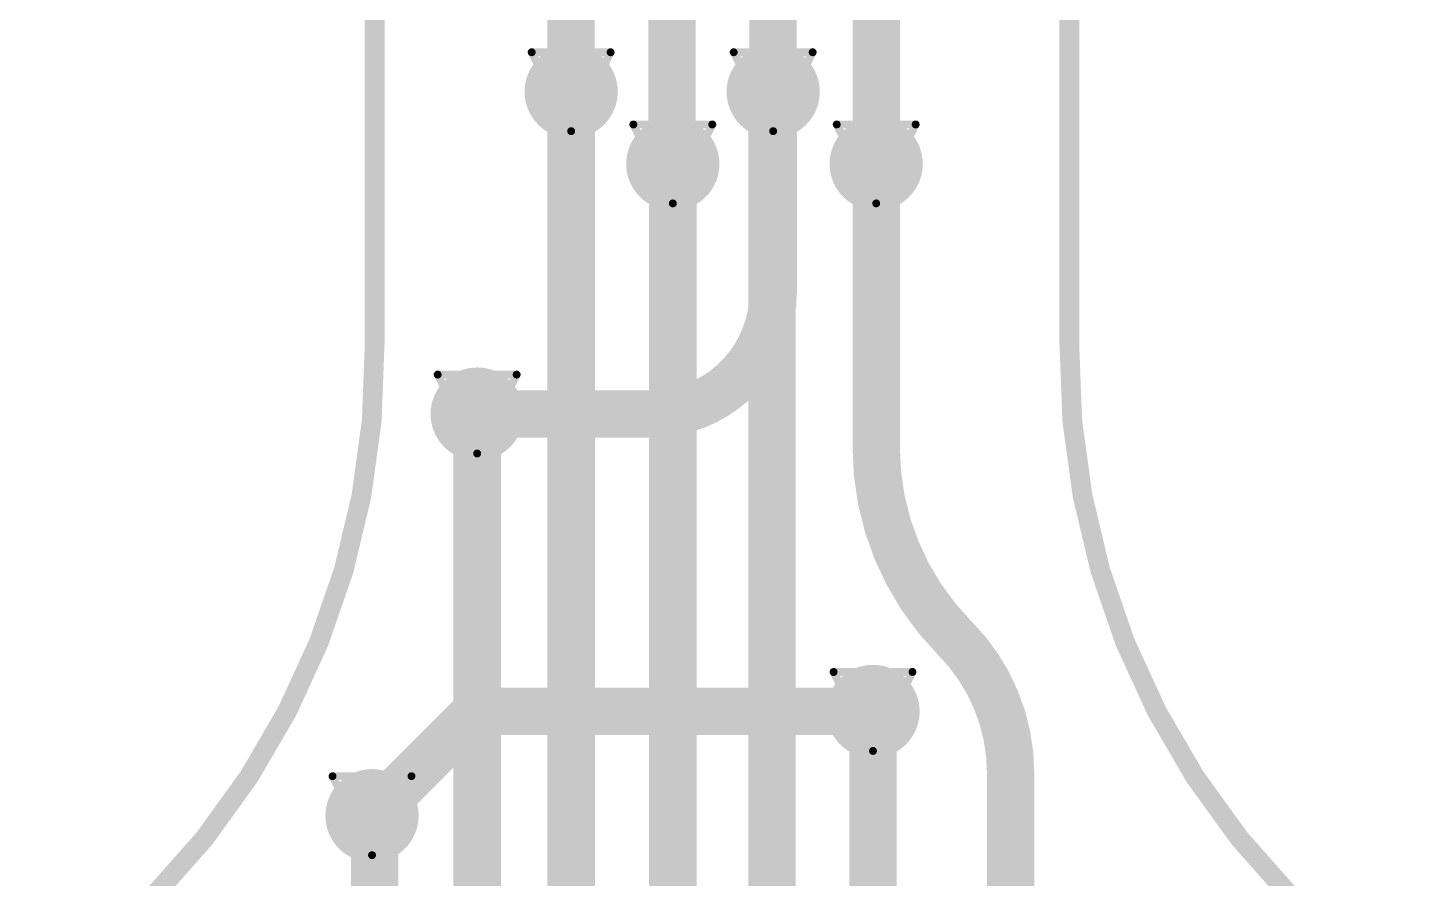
# Model space of a CAD drawing. Header units: inches. Extents: x -3.9 to 9.5, y -7 to 2.6.
# Drawn here: x -1.9703 to -1.6185, y -4.2323 to -4.0168 of the extents above; entities that cross this region are included whole.
import ezdxf

# ---------------------------------------------------------------- set-up
doc = ezdxf.new("R2010")
doc.units = ezdxf.units.IN
doc.header["$MEASUREMENT"] = 0
for name, color, linetype in [('Board Outline', 216, 'Continuous'), ('Bottom Layer', 5, 'Continuous'), ('Drill Drawing', 1, 'Continuous'), ('Top Layer', 1, 'Continuous'), ('Via Holes', 16, 'Continuous')]:
    doc.layers.add(name, color=color, linetype=linetype)

msp = doc.modelspace()

# ---------------------------------------------------------------- hatches: boundary and pattern name
at = {"layer": 'Bottom Layer'}
h = msp.add_hatch(color=5, dxfattribs=at)
edge = h.paths.add_edge_path()
edge.add_arc((-1.83259, -4.033), 0.01181, 0, 360)
h = msp.add_hatch(color=5, dxfattribs=at)
edge = h.paths.add_edge_path()
edge.add_arc((-1.78141, -4.033), 0.01181, 0, 360)
h = msp.add_hatch(color=5, dxfattribs=at)
edge = h.paths.add_edge_path()
edge.add_arc((-1.80683, -4.05129), 0.01181, 0, 360)
h = msp.add_hatch(color=5, dxfattribs=at)
edge = h.paths.add_edge_path()
edge.add_arc((-1.75531, -4.05129), 0.01181, 0, 360)
h = msp.add_hatch(color=5, dxfattribs=at)
edge = h.paths.add_edge_path()
edge.add_arc((-1.8564, -4.11466), 0.01181, 0, 360)
h = msp.add_hatch(color=5, dxfattribs=at)
edge = h.paths.add_edge_path()
edge.add_arc((-1.75611, -4.19), 0.01181, 0, 360)
h = msp.add_hatch(color=5, dxfattribs=at)
edge = h.paths.add_edge_path()
edge.add_arc((-1.88304, -4.21641), 0.01181, 0, 360)
at = {"layer": 'Top Layer'}
h = msp.add_hatch(color=1, dxfattribs=at)
edge = h.paths.add_edge_path()
edge.add_arc((-1.83259, -4.033), 0.01181, 0, 360)
h = msp.add_hatch(color=1, dxfattribs=at)
edge = h.paths.add_edge_path()
edge.add_arc((-1.78141, -4.033), 0.01181, 0, 360)
h = msp.add_hatch(color=1, dxfattribs=at)
edge = h.paths.add_edge_path()
edge.add_arc((-1.80683, -4.05129), 0.01181, 0, 360)
h = msp.add_hatch(color=1, dxfattribs=at)
edge = h.paths.add_edge_path()
edge.add_arc((-1.75531, -4.05129), 0.01181, 0, 360)
h = msp.add_hatch(color=1, dxfattribs=at)
edge = h.paths.add_edge_path()
edge.add_arc((-1.8564, -4.11466), 0.01181, 0, 360)
h = msp.add_hatch(color=1, dxfattribs=at)
edge = h.paths.add_edge_path()
edge.add_arc((-1.75611, -4.19), 0.01181, 0, 360)
h = msp.add_hatch(color=1, dxfattribs=at)
edge = h.paths.add_edge_path()
edge.add_arc((-1.88304, -4.21641), 0.01181, 0, 360)
at = {"layer": 'Via Holes'}
h = msp.add_hatch(color=7, dxfattribs=at)
edge = h.paths.add_edge_path()
edge.add_arc((-1.83259, -4.033), 0.00591, 0, 360)
h = msp.add_hatch(color=7, dxfattribs=at)
edge = h.paths.add_edge_path()
edge.add_arc((-1.78141, -4.033), 0.00591, 0, 360)
h = msp.add_hatch(color=7, dxfattribs=at)
edge = h.paths.add_edge_path()
edge.add_arc((-1.80683, -4.05129), 0.00591, 0, 360)
h = msp.add_hatch(color=7, dxfattribs=at)
edge = h.paths.add_edge_path()
edge.add_arc((-1.75531, -4.05129), 0.00591, 0, 360)
h = msp.add_hatch(color=7, dxfattribs=at)
edge = h.paths.add_edge_path()
edge.add_arc((-1.8564, -4.11466), 0.00591, 0, 360)
h = msp.add_hatch(color=7, dxfattribs=at)
edge = h.paths.add_edge_path()
edge.add_arc((-1.75611, -4.19), 0.00591, 0, 360)
h = msp.add_hatch(color=7, dxfattribs=at)
edge = h.paths.add_edge_path()
edge.add_arc((-1.88304, -4.21641), 0.00591, 0, 360)

# ---------------------------------------------------------------- linework, layer by layer
at = {"layer": 'Board Outline', "const_width": 0.005}
for points in [[(-1.88237, -4.09701), (-1.88237, -3.37561)], [(-1.70638, -4.09701), (-1.70638, -3.37561)]]:
    msp.add_lwpolyline(points, dxfattribs=at)
for points in [[(-1.88238, -4.09701, -0.250069), (-1.96776, -4.26147)], [(-1.62099, -4.26147, -0.250069), (-1.70637, -4.09701)]]:
    msp.add_lwpolyline(points, format="xyb", dxfattribs=at)
at = {"layer": 'Board Outline', "const_width": 0.0025}
for points in [[(-1.88363, -4.09701, 1), (-1.88113, -4.09701, 1)], [(-1.88362, -4.09701, 1), (-1.88112, -4.09701, 1)], [(-1.70763, -4.09701, 1), (-1.70513, -4.09701, 1)], [(-1.70762, -4.09701, 1), (-1.70512, -4.09701, 1)]]:
    msp.add_lwpolyline(points, format="xyb", close=True, dxfattribs=at)
at = {"layer": 'Bottom Layer', "const_width": 0.012}
for points in [[(-1.83265, -4.033), (-1.83265, -3.37005)], [(-1.75531, -4.05129), (-1.75456, -3.37222)], [(-1.80706, -4.05129), (-1.80706, -3.37309)], [(-1.78147, -4.033), (-1.78147, -3.37308)], [(-1.78141, -4.08378), (-1.78141, -4.033)], [(-1.8564, -4.11466), (-1.81229, -4.11466)], [(-1.88304, -4.21641), (-1.85663, -4.19)], [(-1.85663, -4.19), (-1.75611, -4.19)]]:
    msp.add_lwpolyline(points, dxfattribs=at)
at = {"layer": 'Bottom Layer', "const_width": 0.006}
for points in [[(-1.83565, -4.033, 1), (-1.82965, -4.033, 1)], [(-1.78447, -4.033, 1), (-1.77847, -4.033, 1)], [(-1.78441, -4.033, 1), (-1.77841, -4.033, 1)], [(-1.81006, -4.05129, 1), (-1.80406, -4.05129, 1)], [(-1.75831, -4.05129, 1), (-1.75231, -4.05129, 1)], [(-1.78441, -4.08378, 1), (-1.77841, -4.08378, 1)], [(-1.78441, -4.08378, 1), (-1.77841, -4.08378, 1)], [(-1.8594, -4.11466, 1), (-1.8534, -4.11466, 1)], [(-1.81529, -4.11466, 1), (-1.80929, -4.11466, 1)], [(-1.81529, -4.11466, 1), (-1.80929, -4.11466, 1)], [(-1.85963, -4.19, 1), (-1.85363, -4.19, 1)], [(-1.85963, -4.19, 1), (-1.85363, -4.19, 1)], [(-1.75911, -4.19, 1), (-1.75311, -4.19, 1)], [(-1.88604, -4.21641, 1), (-1.88004, -4.21641, 1)]]:
    msp.add_lwpolyline(points, format="xyb", close=True, dxfattribs=at)
at = {"layer": 'Bottom Layer', "const_width": 0.012}
msp.add_lwpolyline([(-1.78141, -4.08378, -0.414214), (-1.81229, -4.11466)], format="xyb", dxfattribs=at)
at = {"layer": 'Drill Drawing', "const_width": 0.002}
for points in [[(-1.84259, -4.023), (-1.82259, -4.023)], [(-1.84259, -4.023), (-1.83259, -4.043)], [(-1.83259, -4.043), (-1.82259, -4.023)], [(-1.79141, -4.023), (-1.77141, -4.023)], [(-1.79141, -4.023), (-1.78141, -4.043)], [(-1.78141, -4.043), (-1.77141, -4.023)], [(-1.81683, -4.04129), (-1.79683, -4.04129)], [(-1.81683, -4.04129), (-1.80683, -4.06129)], [(-1.80683, -4.06129), (-1.79683, -4.04129)], [(-1.76531, -4.04129), (-1.74531, -4.04129)], [(-1.76531, -4.04129), (-1.75531, -4.06129)], [(-1.75531, -4.06129), (-1.74531, -4.04129)], [(-1.8664, -4.10466), (-1.8464, -4.10466)], [(-1.8664, -4.10466), (-1.8564, -4.12466)], [(-1.8564, -4.12466), (-1.8464, -4.10466)], [(-1.76611, -4.18), (-1.74611, -4.18)], [(-1.76611, -4.18), (-1.75611, -4.2)], [(-1.75611, -4.2), (-1.74611, -4.18)], [(-1.89304, -4.20641), (-1.87304, -4.20641)], [(-1.89304, -4.20641), (-1.88304, -4.22641)], [(-1.88304, -4.22641), (-1.87304, -4.20641)]]:
    msp.add_lwpolyline(points, dxfattribs=at)
at = {"layer": 'Drill Drawing', "const_width": 0.001}
for points in [[(-1.84309, -4.023, 1), (-1.84209, -4.023, 1)], [(-1.84309, -4.023, 1), (-1.84209, -4.023, 1)], [(-1.82309, -4.023, 1), (-1.82209, -4.023, 1)], [(-1.82309, -4.023, 1), (-1.82209, -4.023, 1)], [(-1.79191, -4.023, 1), (-1.79091, -4.023, 1)], [(-1.79191, -4.023, 1), (-1.79091, -4.023, 1)], [(-1.77191, -4.023, 1), (-1.77091, -4.023, 1)], [(-1.77191, -4.023, 1), (-1.77091, -4.023, 1)], [(-1.81733, -4.04129, 1), (-1.81633, -4.04129, 1)], [(-1.81733, -4.04129, 1), (-1.81633, -4.04129, 1)], [(-1.79733, -4.04129, 1), (-1.79633, -4.04129, 1)], [(-1.79733, -4.04129, 1), (-1.79633, -4.04129, 1)], [(-1.76581, -4.04129, 1), (-1.76481, -4.04129, 1)], [(-1.76581, -4.04129, 1), (-1.76481, -4.04129, 1)], [(-1.74581, -4.04129, 1), (-1.74481, -4.04129, 1)], [(-1.74581, -4.04129, 1), (-1.74481, -4.04129, 1)], [(-1.83309, -4.043, 1), (-1.83209, -4.043, 1)], [(-1.83309, -4.043, 1), (-1.83209, -4.043, 1)], [(-1.78191, -4.043, 1), (-1.78091, -4.043, 1)], [(-1.78191, -4.043, 1), (-1.78091, -4.043, 1)], [(-1.80733, -4.06129, 1), (-1.80633, -4.06129, 1)], [(-1.80733, -4.06129, 1), (-1.80633, -4.06129, 1)], [(-1.75581, -4.06129, 1), (-1.75481, -4.06129, 1)], [(-1.75581, -4.06129, 1), (-1.75481, -4.06129, 1)], [(-1.8669, -4.10466, 1), (-1.8659, -4.10466, 1)], [(-1.8669, -4.10466, 1), (-1.8659, -4.10466, 1)], [(-1.8469, -4.10466, 1), (-1.8459, -4.10466, 1)], [(-1.8469, -4.10466, 1), (-1.8459, -4.10466, 1)], [(-1.8569, -4.12466, 1), (-1.8559, -4.12466, 1)], [(-1.8569, -4.12466, 1), (-1.8559, -4.12466, 1)], [(-1.76661, -4.18, 1), (-1.76561, -4.18, 1)], [(-1.76661, -4.18, 1), (-1.76561, -4.18, 1)], [(-1.74661, -4.18, 1), (-1.74561, -4.18, 1)], [(-1.74661, -4.18, 1), (-1.74561, -4.18, 1)], [(-1.75661, -4.2, 1), (-1.75561, -4.2, 1)], [(-1.75661, -4.2, 1), (-1.75561, -4.2, 1)], [(-1.89354, -4.20641, 1), (-1.89254, -4.20641, 1)], [(-1.89354, -4.20641, 1), (-1.89254, -4.20641, 1)], [(-1.87354, -4.20641, 1), (-1.87254, -4.20641, 1)], [(-1.87354, -4.20641, 1), (-1.87254, -4.20641, 1)], [(-1.88354, -4.22641, 1), (-1.88254, -4.22641, 1)], [(-1.88354, -4.22641, 1), (-1.88254, -4.22641, 1)]]:
    msp.add_lwpolyline(points, format="xyb", close=True, dxfattribs=at)
at = {"layer": 'Top Layer', "const_width": 0.012}
for points in [[(-1.83259, -4.48376), (-1.83259, -4.033)], [(-1.78169, -4.03328), (-1.78141, -4.033)], [(-1.78169, -4.37028), (-1.78169, -4.03328)], [(-1.80683, -4.22031), (-1.80683, -4.05129)], [(-1.75531, -4.12299), (-1.75531, -4.05129)], [(-1.8564, -4.40871), (-1.8564, -4.11466)], [(-1.75612, -4.19001), (-1.75611, -4.19)], [(-1.75612, -4.3444), (-1.75612, -4.19001)], [(-1.72124, -4.2548), (-1.72124, -4.20574)], [(-1.88304, -4.21641), (-1.88237, -4.21708)], [(-1.88237, -4.37011), (-1.88237, -4.21708)], [(-1.80683, -4.48231), (-1.80683, -4.22031)], [(-1.80683, -4.22031), (-1.80683, -4.22031)]]:
    msp.add_lwpolyline(points, dxfattribs=at)
at = {"layer": 'Top Layer', "const_width": 0.006}
for points in [[(-1.83559, -4.033, 1), (-1.82959, -4.033, 1)], [(-1.78469, -4.03328, 1), (-1.77869, -4.03328, 1)], [(-1.78469, -4.03328, 1), (-1.77869, -4.03328, 1)], [(-1.78441, -4.033, 1), (-1.77841, -4.033, 1)], [(-1.80983, -4.05129, 1), (-1.80383, -4.05129, 1)], [(-1.75831, -4.05129, 1), (-1.75231, -4.05129, 1)], [(-1.8594, -4.11466, 1), (-1.8534, -4.11466, 1)], [(-1.75831, -4.12299, 1), (-1.75231, -4.12299, 1)], [(-1.75831, -4.12299, 1), (-1.75231, -4.12299, 1)], [(-1.73849, -4.17133, 1), (-1.73249, -4.17133, 1)], [(-1.73849, -4.17133, 1), (-1.73249, -4.17133, 1)], [(-1.75912, -4.19001, 1), (-1.75312, -4.19001, 1)], [(-1.75912, -4.19001, 1), (-1.75312, -4.19001, 1)], [(-1.75911, -4.19, 1), (-1.75311, -4.19, 1)], [(-1.72424, -4.20574, 1), (-1.71824, -4.20574, 1)], [(-1.72424, -4.20574, 1), (-1.71824, -4.20574, 1)], [(-1.88604, -4.21641, 1), (-1.88004, -4.21641, 1)], [(-1.88537, -4.21708, 1), (-1.87937, -4.21708, 1)], [(-1.88537, -4.21708, 1), (-1.87937, -4.21708, 1)], [(-1.80983, -4.22031, 1), (-1.80383, -4.22031, 1)], [(-1.80983, -4.22031, 1), (-1.80383, -4.22031, 1)], [(-1.80983, -4.22031, 1), (-1.80383, -4.22031, 1)], [(-1.80983, -4.22031, 1), (-1.80383, -4.22031, 1)]]:
    msp.add_lwpolyline(points, format="xyb", close=True, dxfattribs=at)
at = {"layer": 'Top Layer', "const_width": 0.012}
for points in [[(-1.73549, -4.17133, -0.197478), (-1.75531, -4.12299)], [(-1.73549, -4.17133, -0.198882), (-1.72124, -4.20574)]]:
    msp.add_lwpolyline(points, format="xyb", dxfattribs=at)

doc.saveas('drawing.dxf')
